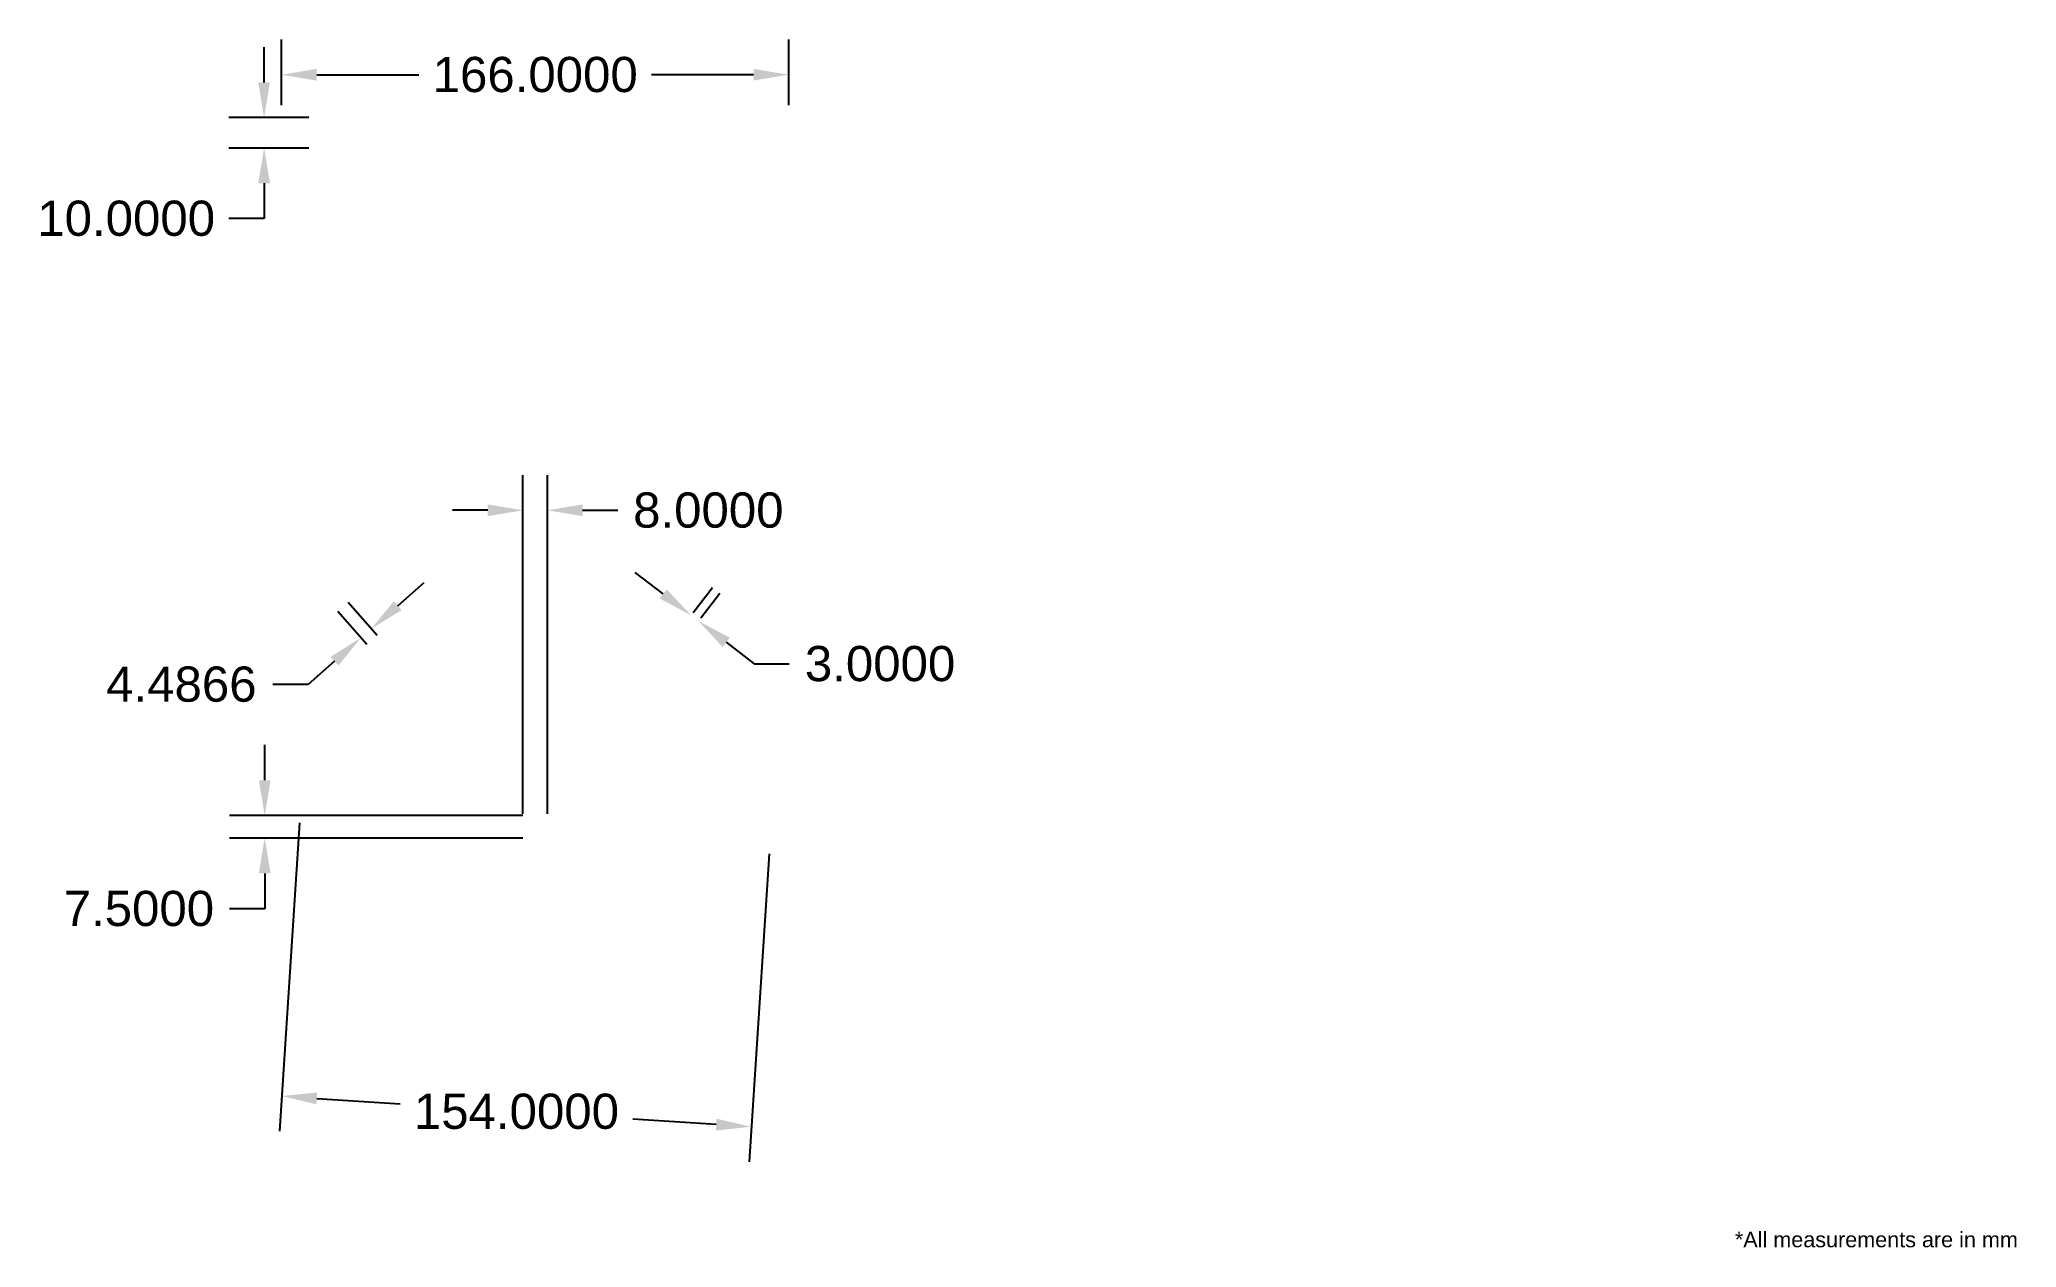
# Paper-space layout 'Layout1' of a CAD drawing. Header units: inches. Extents: x 0.3 to 10.4, y 0.1 to 6.3.
import ezdxf

# ---------------------------------------------------------------- set-up
doc = ezdxf.new("R2010")
doc.units = ezdxf.units.IN
doc.header["$MEASUREMENT"] = 0
doc.styles.get("Standard").update_dxf_attribs({"font": 'arial.ttf'})
doc.dimstyles.get("Standard").update_dxf_attribs({"dimtxt": 0.18, "dimasz": 0.18, "dimexe": 0.18, "dimexo": 0.0625, "dimgap": 0.09, "dimtad": 0, "dimtih": 1, "dimtoh": 1, "dimdec": 4, "dimzin": 0, "dimdsep": 46, "dimtxsty": 'Standard', "dimcen": 0.09, "dimadec": 0, "dimazin": 0, "dimtfac": 1, "dimtdec": 4, "dimtofl": 0, "dimtmove": 0, "dimatfit": 3, "dimfxl": 1, "dimtolj": 1, "dimtzin": 0, "dimarcsym": 0})

# ---------------------------------------------------------------- blocks, each defined once
blk = doc.blocks.new('*D19')
at = {"color": 0, "lineweight": -2, "transparency": 16777216}
for p, q in [((2.76, 2.293), (2.76, 4.025)), ((2.885, 2.293), (2.885, 4.025)), ((2.58, 3.845), (2.4, 3.845)), ((3.065, 3.845), (3.245, 3.845))]:
    blk.add_line(p, q, dxfattribs=at)
at = {"color": 0, "transparency": 16777216}
for points in [[(2.58, 3.875), (2.58, 3.815), (2.76, 3.845)], [(3.065, 3.875), (3.065, 3.815), (2.885, 3.845)]]:
    blk.add_solid(points, dxfattribs=at)
at = {"layer": 'Defpoints', "color": 0, "transparency": 16777216}
for p in [(2.885, 3.845), (2.76, 2.231), (2.885, 2.231)]:
    blk.add_point(p, dxfattribs=at)
at = {"color": 0, "transparency": 16777216, "insert": (3.708, 3.845), "char_height": 0.18, "attachment_point": 5}
blk.add_mtext('\\A1;8.0000', dxfattribs=at)
blk = doc.blocks.new('*D21')
at = {"color": 0, "lineweight": -2, "transparency": 16777216}
for p, q in [((1.526, 5.916), (1.526, 6.252)), ((4.119, 5.916), (4.119, 6.252)), ((1.706, 6.072), (2.228, 6.072)), ((3.939, 6.072), (3.417, 6.072))]:
    blk.add_line(p, q, dxfattribs=at)
at = {"color": 0, "transparency": 16777216}
for points in [[(1.706, 6.102), (1.706, 6.042), (1.526, 6.072)], [(3.939, 6.102), (3.939, 6.042), (4.119, 6.072)]]:
    blk.add_solid(points, dxfattribs=at)
at = {"layer": 'Defpoints', "color": 0, "transparency": 16777216}
for p in [(4.119, 6.072), (1.526, 5.853), (4.119, 5.853)]:
    blk.add_point(p, dxfattribs=at)
at = {"color": 0, "transparency": 16777216, "insert": (2.823, 6.072), "char_height": 0.18, "attachment_point": 5}
blk.add_mtext('\\A1;166.0000', dxfattribs=at)
blk = doc.blocks.new('*D22')
at = {"color": 0, "lineweight": -2, "transparency": 16777216}
for p, q in [((1.618, 2.247), (1.515, 0.67)), ((4.019, 2.089), (3.916, 0.513)), ((1.706, 0.838), (2.132, 0.81)), ((3.748, 0.704), (3.322, 0.732))]:
    blk.add_line(p, q, dxfattribs=at)
at = {"color": 0, "transparency": 16777216}
for points in [[(1.708, 0.868), (1.704, 0.808), (1.526, 0.85)], [(3.75, 0.734), (3.746, 0.674), (3.927, 0.693)]]:
    blk.add_solid(points, dxfattribs=at)
at = {"layer": 'Defpoints', "color": 0, "transparency": 16777216}
for p in [(1.622, 2.309), (4.023, 2.152), (3.927, 0.693)]:
    blk.add_point(p, dxfattribs=at)
at = {"color": 0, "transparency": 16777216, "insert": (2.727, 0.771), "char_height": 0.18, "attachment_point": 5}
blk.add_mtext('\\A1;154.0000', dxfattribs=at)
blk = doc.blocks.new('*D23')
at = {"color": 0, "lineweight": -2, "transparency": 16777216}
for p, q in [((1.44, 2.465), (1.44, 2.645)), ((2.76, 2.285), (1.26, 2.285)), ((2.76, 2.168), (1.26, 2.168)), ((1.44, 1.988), (1.44, 1.808)), ((1.44, 1.808), (1.26, 1.808))]:
    blk.add_line(p, q, dxfattribs=at)
at = {"color": 0, "transparency": 16777216}
for points in [[(1.41, 2.465), (1.47, 2.465), (1.44, 2.285)], [(1.41, 1.988), (1.47, 1.988), (1.44, 2.168)]]:
    blk.add_solid(points, dxfattribs=at)
at = {"layer": 'Defpoints', "color": 0, "transparency": 16777216}
for p in [(2.823, 2.285), (1.44, 2.168), (2.823, 2.168)]:
    blk.add_point(p, dxfattribs=at)
at = {"color": 0, "transparency": 16777216, "insert": (0.797, 1.808), "char_height": 0.18, "attachment_point": 5}
blk.add_mtext('\\A1;7.5000', dxfattribs=at)
blk = doc.blocks.new('*D24')
at = {"color": 0, "lineweight": -2, "transparency": 16777216}
for p, q in [((2.12, 3.357), (2.256, 3.476)), ((2.015, 3.205), (1.866, 3.374)), ((1.962, 3.159), (1.814, 3.328)), ((1.797, 3.074), (1.662, 2.955)), ((1.662, 2.955), (1.482, 2.955))]:
    blk.add_line(p, q, dxfattribs=at)
at = {"color": 0, "transparency": 16777216}
for points in [[(2.1, 3.38), (2.14, 3.335), (1.985, 3.239)], [(1.777, 3.096), (1.817, 3.051), (1.932, 3.193)]]:
    blk.add_solid(points, dxfattribs=at)
at = {"layer": 'Defpoints', "color": 0, "transparency": 16777216}
for p in [(1.932, 3.193), (2.056, 3.158), (2.003, 3.112)]:
    blk.add_point(p, dxfattribs=at)
at = {"color": 0, "transparency": 16777216, "insert": (1.014, 2.955), "char_height": 0.18, "attachment_point": 5}
blk.add_mtext('\\A1;4.4866', dxfattribs=at)
blk = doc.blocks.new('*D25')
at = {"color": 0, "lineweight": -2, "transparency": 16777216}
for p, q in [((3.477, 3.417), (3.334, 3.527)), ((3.631, 3.323), (3.729, 3.451)), ((3.669, 3.295), (3.766, 3.422)), ((3.8, 3.17), (3.942, 3.06)), ((3.942, 3.06), (4.122, 3.06))]:
    blk.add_line(p, q, dxfattribs=at)
at = {"color": 0, "transparency": 16777216}
for points in [[(3.495, 3.441), (3.459, 3.394), (3.62, 3.308)], [(3.818, 3.194), (3.781, 3.146), (3.657, 3.279)]]:
    blk.add_solid(points, dxfattribs=at)
at = {"layer": 'Defpoints', "color": 0, "transparency": 16777216}
for p in [(3.593, 3.274), (3.631, 3.245), (3.657, 3.279)]:
    blk.add_point(p, dxfattribs=at)
at = {"color": 0, "transparency": 16777216, "insert": (4.586, 3.06), "char_height": 0.18, "attachment_point": 5}
blk.add_mtext('\\A1;3.0000', dxfattribs=at)
blk = doc.blocks.new('*D28')
at = {"color": 0, "lineweight": -2, "transparency": 16777216}
for p, q in [((1.437, 6.033), (1.437, 6.213)), ((1.666, 5.853), (1.257, 5.853)), ((1.666, 5.697), (1.257, 5.697)), ((1.437, 5.517), (1.437, 5.337)), ((1.437, 5.337), (1.257, 5.337))]:
    blk.add_line(p, q, dxfattribs=at)
at = {"color": 0, "transparency": 16777216}
for points in [[(1.407, 6.033), (1.467, 6.033), (1.437, 5.853)], [(1.407, 5.517), (1.467, 5.517), (1.437, 5.697)]]:
    blk.add_solid(points, dxfattribs=at)
at = {"layer": 'Defpoints', "color": 0, "transparency": 16777216}
for p in [(1.728, 5.853), (1.437, 5.697), (1.728, 5.697)]:
    blk.add_point(p, dxfattribs=at)
at = {"color": 0, "transparency": 16777216, "insert": (0.732, 5.337), "char_height": 0.18, "attachment_point": 5}
blk.add_mtext('\\A1;10.0000', dxfattribs=at)

psp = doc.layouts.get("Layout1")

# ---------------------------------------------------------------- texts
at = {"color": 0}
psp.add_text('*All measurements are in mm', height=0.078965328, dxfattribs=at).set_placement((8.9560206, 0.0768991))

# ---------------------------------------------------------------- dimensions: what is measured, and where the dimension line sits
for base, p1, p2, picture, middle in [((1.4367836, 5.6968738), (1.7284396, 5.8531238), (1.7284396, 5.6968738), '*D28', (0.7320087, 5.3368738)), ((1.4399284, 2.1680113), (2.8225344, 2.2851988), (2.8225344, 2.1680113), '*D23', (0.7973431, 1.8080113))]:
    dim = psp.add_linear_dim(base=base, p1=p1, p2=p2, angle=90, dimstyle='Standard', override={"dimlfac": -64}, dxfattribs=at)
    dim.commit()
    dim.dimension.update_dxf_attribs({"geometry": picture, "text_midpoint": middle})
for base, p1, p2, picture, middle in [((4.1194094, 6.071978), (1.5256594, 5.8531238), (4.1194094, 5.8531238), '*D21', (2.8225344, 6.071978)), ((2.8850344, 3.8448455), (2.7600344, 2.2305113), (2.8850344, 2.2305113), '*D19', (3.7084792, 3.8448455))]:
    dim = psp.add_linear_dim(base=base, p1=p1, p2=p2, dimstyle='Standard', override={"dimlfac": -64}, dxfattribs=at)
    dim.commit()
    dim.dimension.update_dxf_attribs({"geometry": picture, "text_midpoint": middle})
for p1, p2, distance, picture, middle in [((2.0559487, 3.1577956), (2.0032427, 3.1115736), -0.1077624, '*D24', (1.014338, 2.9552293)), ((3.5934277, 3.2736593), (3.6306161, 3.2451236), 0.0431053, '*D25', (4.5857247, 3.0601672)), ((1.6219854, 2.3091995), (4.0230834, 2.1518232), -1.462317, '*D22', (2.7268943, 0.7713252))]:
    dim = psp.add_aligned_dim(p1=p1, p2=p2, distance=distance, dimstyle='Standard', override={"dimlfac": -64}, dxfattribs=at)
    dim.commit()
    dim.dimension.update_dxf_attribs({"geometry": picture, "text_midpoint": middle})

doc.saveas('drawing.dxf')
